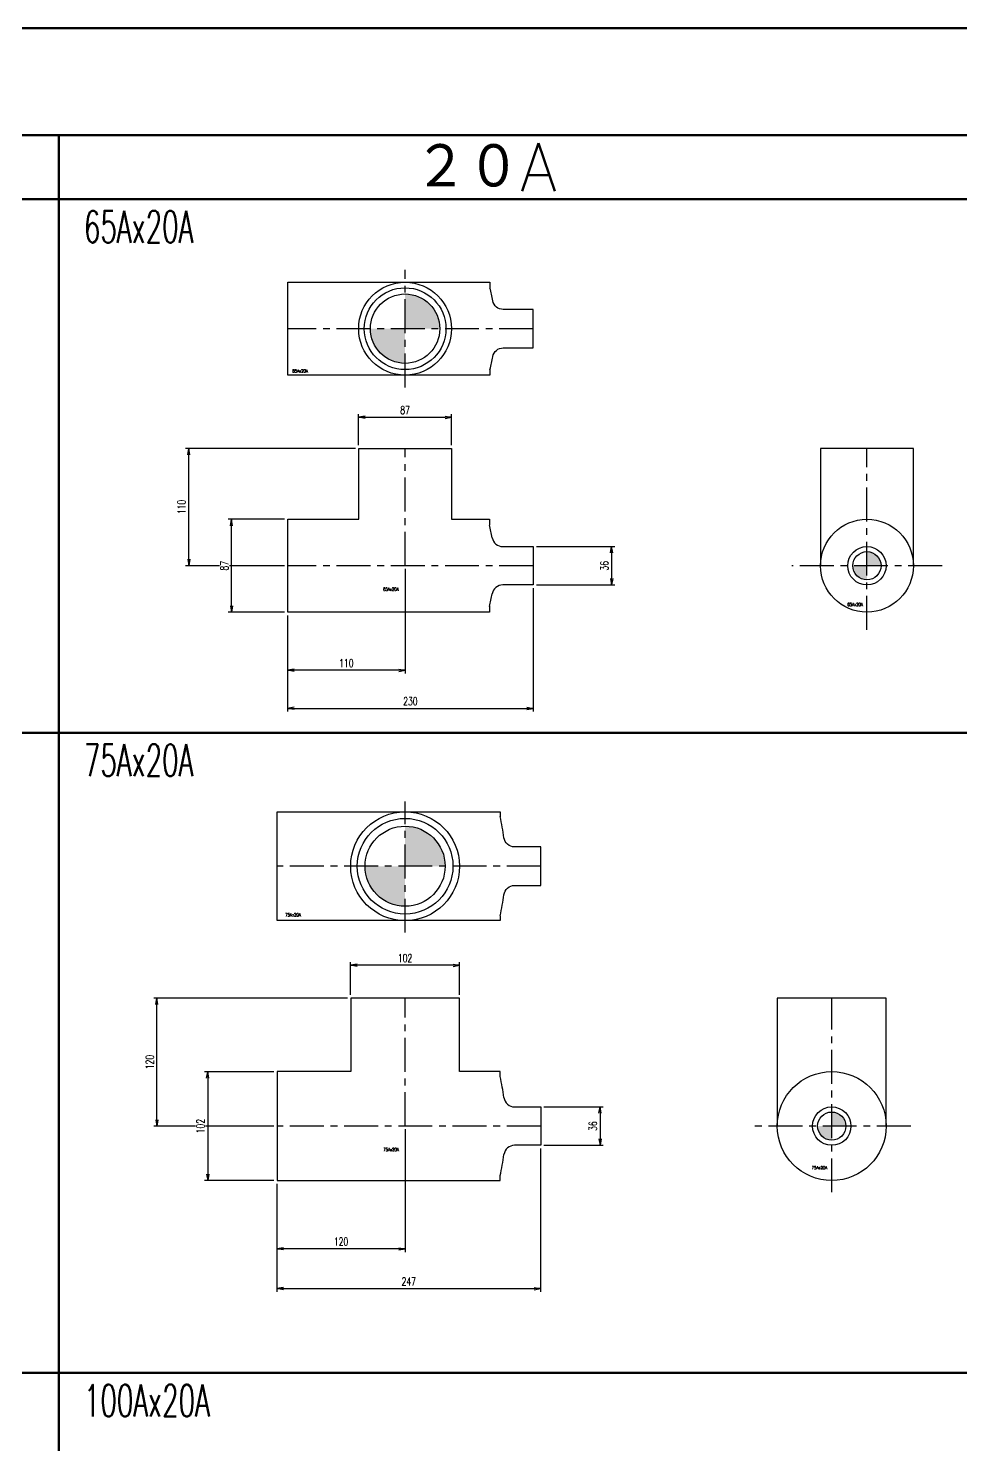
# Model space of a CAD drawing. Header units: millimetres. Extents: x 1711 to 90196, y -23291 to 8516.
# Drawn here: x 82467 to 83341, y 280 to 1608 of the extents above; entities that cross this region are included whole.
import ezdxf
from ezdxf.enums import TextEntityAlignment as Align

# ---------------------------------------------------------------- set-up
doc = ezdxf.new("R2010")
doc.units = ezdxf.units.MM
doc.header["$PDMODE"] = 35
doc.linetypes.add('CENTER', pattern=[50.8, 31.75, -6.35, 6.35, -6.35])
doc.layers.add('line', color=153, linetype='Continuous', lineweight=50)
for name, color, linetype in [('寸法', 2, 'Continuous'), ('配管-CVP', 4, 'Continuous'), ('＃配管（PVC)', 21, 'Continuous')]:
    doc.layers.add(name, color=color, linetype=linetype)
doc.styles.add('kpk', font='romans.shx', dxfattribs={"width": 0.7, "bigfont": 'extfont2.shx'})
doc.styles.get("Standard").update_dxf_attribs({"font": 'romans.shx', "bigfont": 'extfont.shx'})
doc.dimstyles.new('KPK-3', dxfattribs={"dimscale": 3, "dimtxt": 2.5, "dimasz": 2, "dimexe": 1, "dimexo": 1, "dimgap": 1, "dimtad": 3, "dimdec": 1, "dimdsep": 46, "dimtxsty": 'kpk', "dimblk": 'OPEN', "dimcen": 2.5, "dimclrd": 2, "dimclre": 2, "dimclrt": 4, "dimadec": 1, "dimazin": 2, "dimtfac": 1, "dimtdec": 1, "dimtmove": 0, "dimatfit": 2, "dimldrblk": 'OPEN', "dimfxl": 0, "dimlwd": -1, "dimlwe": -1, "dimarcsym": 0})

# ---------------------------------------------------------------- blocks, each defined once
blk = doc.blocks.new('_Open')
at = {"color": 0, "linetype": 'ByBlock', "lineweight": -2}
for p, q in [((-1, 0.17), (0, 0)), ((-1, -0.17), (0, 0)), ((0, 0), (-1, 0))]:
    blk.add_line(p, q, dxfattribs=at)
blk = doc.blocks.new('*D1871')
at = {"layer": 'Defpoints', "color": 0, "transparency": 16777216}
for p in [(82617.8, 1214), (82776.9, 1214), (82710.4, 1104)]:
    blk.add_point(p, dxfattribs=at)
at = {"layer": '寸法', "color": 2, "transparency": 16777216}
for p, q in [((82773.9, 1214), (82614.8, 1214)), ((82617.8, 1110), (82617.8, 1208)), ((82707.4, 1104), (82614.8, 1104))]:
    blk.add_line(p, q, dxfattribs=at)
at = {"layer": '寸法', "color": 2, "transparency": 16777216, "xscale": 6, "yscale": 6, "zscale": 6}
for p, rotation in [((82617.8, 1214), 90), ((82617.8, 1104), 270)]:
    blk.add_blockref('_Open', p, dxfattribs=dict(at, rotation=rotation))
at = {"layer": '寸法', "color": 4, "transparency": 16777216, "insert": (82611, 1159), "char_height": 7.5, "attachment_point": 5, "rotation": 90, "style": 'kpk', "bg_fill": 3, "box_fill_scale": 1.1, "bg_fill_color": 256, "bg_fill_true_color": 13158600, "bg_fill_transparency": 0}
blk.add_mtext('110', dxfattribs=at)
blk = doc.blocks.new('*D1872')
at = {"layer": 'Defpoints', "color": 0, "transparency": 16777216}
for p in [(82657.8, 1147.5), (82710.4, 1147.5), (82710.4, 1060.5)]:
    blk.add_point(p, dxfattribs=at)
at = {"layer": '寸法', "color": 2, "transparency": 16777216}
for p, q in [((82707.4, 1147.5), (82654.8, 1147.5)), ((82657.8, 1066.5), (82657.8, 1141.5)), ((82707.4, 1060.5), (82654.8, 1060.5))]:
    blk.add_line(p, q, dxfattribs=at)
at = {"layer": '寸法', "color": 2, "transparency": 16777216, "xscale": 6, "yscale": 6, "zscale": 6}
for p, rotation in [((82657.8, 1147.5), 90), ((82657.8, 1060.5), 270)]:
    blk.add_blockref('_Open', p, dxfattribs=dict(at, rotation=rotation))
at = {"layer": '寸法', "color": 4, "transparency": 16777216, "insert": (82651.1, 1104), "char_height": 7.5, "attachment_point": 5, "rotation": 90, "style": 'kpk', "bg_fill": 3, "box_fill_scale": 1.1, "bg_fill_color": 256, "bg_fill_true_color": 13158600, "bg_fill_transparency": 0}
blk.add_mtext('87', dxfattribs=at)
blk = doc.blocks.new('*D1873')
at = {"layer": 'Defpoints', "color": 0, "transparency": 16777216}
for p in [(82863.9, 1243.1), (82776.9, 1214), (82863.9, 1214)]:
    blk.add_point(p, dxfattribs=at)
at = {"layer": '寸法', "color": 2, "transparency": 16777216}
for p, q in [((82776.9, 1217), (82776.9, 1246.1)), ((82782.9, 1243.1), (82857.9, 1243.1)), ((82863.9, 1217), (82863.9, 1246.1))]:
    blk.add_line(p, q, dxfattribs=at)
at = {"layer": '寸法', "color": 2, "transparency": 16777216, "xscale": 6, "yscale": 6, "zscale": 6, "rotation": 180}
blk.add_blockref('_Open', (82776.9, 1243.1), dxfattribs=at)
at = {"layer": '寸法', "color": 2, "transparency": 16777216, "xscale": 6, "yscale": 6, "zscale": 6}
blk.add_blockref('_Open', (82863.9, 1243.1), dxfattribs=at)
at = {"layer": '寸法', "color": 4, "transparency": 16777216, "insert": (82820.4, 1249.9), "char_height": 7.5, "attachment_point": 5, "style": 'kpk', "bg_fill": 3, "box_fill_scale": 1.1, "bg_fill_color": 256, "bg_fill_true_color": 13158600, "bg_fill_transparency": 0}
blk.add_mtext('87', dxfattribs=at)
blk = doc.blocks.new('*D1874')
at = {"layer": 'Defpoints', "color": 0, "transparency": 16777216}
for p in [(82940.4, 1122), (82940.4, 1086), (83013.9, 1086)]:
    blk.add_point(p, dxfattribs=at)
at = {"layer": '寸法', "color": 2, "transparency": 16777216}
for p, q in [((82943.4, 1122), (83016.9, 1122)), ((83013.9, 1116), (83013.9, 1092)), ((82943.4, 1086), (83016.9, 1086))]:
    blk.add_line(p, q, dxfattribs=at)
at = {"layer": '寸法', "color": 2, "transparency": 16777216, "xscale": 6, "yscale": 6, "zscale": 6}
for p, rotation in [((83013.9, 1122), 90), ((83013.9, 1086), 270)]:
    blk.add_blockref('_Open', p, dxfattribs=dict(at, rotation=rotation))
at = {"layer": '寸法', "color": 4, "transparency": 16777216, "insert": (83007.1, 1104), "char_height": 7.5, "attachment_point": 5, "rotation": 90, "style": 'kpk', "bg_fill": 3, "box_fill_scale": 1.1, "bg_fill_color": 256, "bg_fill_true_color": 13158600, "bg_fill_transparency": 0}
blk.add_mtext('36', dxfattribs=at)
blk = doc.blocks.new('*D1875')
at = {"layer": 'Defpoints', "color": 0, "transparency": 16777216}
for p in [(82940.4, 1086), (82710.4, 1060.5), (82940.4, 970.3)]:
    blk.add_point(p, dxfattribs=at)
at = {"layer": '寸法', "color": 2, "transparency": 16777216}
for p, q in [((82940.4, 1083), (82940.4, 967.3)), ((82710.4, 1057.5), (82710.4, 967.3)), ((82716.4, 970.3), (82934.4, 970.3))]:
    blk.add_line(p, q, dxfattribs=at)
at = {"layer": '寸法', "color": 2, "transparency": 16777216, "xscale": 6, "yscale": 6, "zscale": 6, "rotation": 180}
blk.add_blockref('_Open', (82710.4, 970.3), dxfattribs=at)
at = {"layer": '寸法', "color": 2, "transparency": 16777216, "xscale": 6, "yscale": 6, "zscale": 6}
blk.add_blockref('_Open', (82940.4, 970.3), dxfattribs=at)
at = {"layer": '寸法', "color": 4, "transparency": 16777216, "insert": (82825.4, 977), "char_height": 7.5, "attachment_point": 5, "style": 'kpk', "bg_fill": 3, "box_fill_scale": 1.1, "bg_fill_color": 256, "bg_fill_true_color": 13158600, "bg_fill_transparency": 0}
blk.add_mtext('230', dxfattribs=at)
blk = doc.blocks.new('*D1876')
at = {"layer": 'Defpoints', "color": 0, "transparency": 16777216}
for p in [(82820.4, 1104), (82710.4, 1060.5), (82710.4, 1006)]:
    blk.add_point(p, dxfattribs=at)
at = {"layer": '寸法', "color": 2, "transparency": 16777216}
for p, q in [((82820.4, 1101), (82820.4, 1003)), ((82710.4, 1057.5), (82710.4, 1003)), ((82814.4, 1006), (82716.4, 1006))]:
    blk.add_line(p, q, dxfattribs=at)
at = {"layer": '寸法', "color": 2, "transparency": 16777216, "xscale": 6, "yscale": 6, "zscale": 6, "rotation": 180}
blk.add_blockref('_Open', (82710.4, 1006), dxfattribs=at)
at = {"layer": '寸法', "color": 2, "transparency": 16777216, "xscale": 6, "yscale": 6, "zscale": 6}
blk.add_blockref('_Open', (82820.4, 1006), dxfattribs=at)
at = {"layer": '寸法', "color": 4, "transparency": 16777216, "insert": (82765.4, 1012.7), "char_height": 7.5, "attachment_point": 5, "style": 'kpk', "bg_fill": 3, "box_fill_scale": 1.1, "bg_fill_color": 256, "bg_fill_true_color": 13158600, "bg_fill_transparency": 0}
blk.add_mtext('110', dxfattribs=at)
blk = doc.blocks.new('*D1901')
at = {"layer": 'Defpoints', "color": 0, "transparency": 16777216}
for p in [(82587.9, 698.9), (82769.4, 698.9), (82700.4, 578.9)]:
    blk.add_point(p, dxfattribs=at)
at = {"layer": '寸法', "color": 2, "transparency": 16777216}
for p, q in [((82766.4, 698.9), (82584.9, 698.9)), ((82587.9, 584.9), (82587.9, 692.9)), ((82697.4, 578.9), (82584.9, 578.9))]:
    blk.add_line(p, q, dxfattribs=at)
at = {"layer": '寸法', "color": 2, "transparency": 16777216, "xscale": 6, "yscale": 6, "zscale": 6}
for p, rotation in [((82587.9, 698.9), 90), ((82587.9, 578.9), 270)]:
    blk.add_blockref('_Open', p, dxfattribs=dict(at, rotation=rotation))
at = {"layer": '寸法', "color": 4, "transparency": 16777216, "insert": (82581.2, 638.9), "char_height": 7.5, "attachment_point": 5, "rotation": 90, "style": 'kpk', "bg_fill": 3, "box_fill_scale": 1.1, "bg_fill_color": 256, "bg_fill_true_color": 13158600, "bg_fill_transparency": 0}
blk.add_mtext('120', dxfattribs=at)
blk = doc.blocks.new('*D1902')
at = {"layer": 'Defpoints', "color": 0, "transparency": 16777216}
for p in [(82700.4, 629.9), (82635.5, 527.9), (82700.4, 527.9)]:
    blk.add_point(p, dxfattribs=at)
at = {"layer": '寸法', "color": 2, "transparency": 16777216}
for p, q in [((82697.4, 629.9), (82632.5, 629.9)), ((82635.5, 623.9), (82635.5, 533.9)), ((82697.4, 527.9), (82632.5, 527.9))]:
    blk.add_line(p, q, dxfattribs=at)
at = {"layer": '寸法', "color": 2, "transparency": 16777216, "xscale": 6, "yscale": 6, "zscale": 6}
for p, rotation in [((82635.5, 629.9), 90), ((82635.5, 527.9), 270)]:
    blk.add_blockref('_Open', p, dxfattribs=dict(at, rotation=rotation))
at = {"layer": '寸法', "color": 4, "transparency": 16777216, "insert": (82628.7, 578.9), "char_height": 7.5, "attachment_point": 5, "rotation": 90, "style": 'kpk', "bg_fill": 3, "box_fill_scale": 1.1, "bg_fill_color": 256, "bg_fill_true_color": 13158600, "bg_fill_transparency": 0}
blk.add_mtext('102', dxfattribs=at)
blk = doc.blocks.new('*D1903')
at = {"layer": 'Defpoints', "color": 0, "transparency": 16777216}
for p in [(82820.4, 578.9), (82700.4, 527.9), (82700.4, 463.9)]:
    blk.add_point(p, dxfattribs=at)
at = {"layer": '寸法', "color": 2, "transparency": 16777216}
for p, q in [((82820.4, 575.9), (82820.4, 460.9)), ((82700.4, 524.9), (82700.4, 460.9)), ((82814.4, 463.9), (82706.4, 463.9))]:
    blk.add_line(p, q, dxfattribs=at)
at = {"layer": '寸法', "color": 2, "transparency": 16777216, "xscale": 6, "yscale": 6, "zscale": 6, "rotation": 180}
blk.add_blockref('_Open', (82700.4, 463.9), dxfattribs=at)
at = {"layer": '寸法', "color": 2, "transparency": 16777216, "xscale": 6, "yscale": 6, "zscale": 6}
blk.add_blockref('_Open', (82820.4, 463.9), dxfattribs=at)
at = {"layer": '寸法', "color": 4, "transparency": 16777216, "insert": (82760.4, 470.7), "char_height": 7.5, "attachment_point": 5, "style": 'kpk', "bg_fill": 3, "box_fill_scale": 1.1, "bg_fill_color": 256, "bg_fill_true_color": 13158600, "bg_fill_transparency": 0}
blk.add_mtext('120', dxfattribs=at)
blk = doc.blocks.new('*D1904')
at = {"layer": 'Defpoints', "color": 0, "transparency": 16777216}
for p in [(82947.4, 560.9), (82700.4, 527.9), (82947.4, 426.6)]:
    blk.add_point(p, dxfattribs=at)
at = {"layer": '寸法', "color": 2, "transparency": 16777216}
for p, q in [((82947.4, 557.9), (82947.4, 423.6)), ((82700.4, 524.9), (82700.4, 423.6)), ((82706.4, 426.6), (82941.4, 426.6))]:
    blk.add_line(p, q, dxfattribs=at)
at = {"layer": '寸法', "color": 2, "transparency": 16777216, "xscale": 6, "yscale": 6, "zscale": 6, "rotation": 180}
blk.add_blockref('_Open', (82700.4, 426.6), dxfattribs=at)
at = {"layer": '寸法', "color": 2, "transparency": 16777216, "xscale": 6, "yscale": 6, "zscale": 6}
blk.add_blockref('_Open', (82947.4, 426.6), dxfattribs=at)
at = {"layer": '寸法', "color": 4, "transparency": 16777216, "insert": (82823.9, 433.4), "char_height": 7.5, "attachment_point": 5, "style": 'kpk', "bg_fill": 3, "box_fill_scale": 1.1, "bg_fill_color": 256, "bg_fill_true_color": 13158600, "bg_fill_transparency": 0}
blk.add_mtext('247', dxfattribs=at)
blk = doc.blocks.new('*D1905')
at = {"layer": 'Defpoints', "color": 0, "transparency": 16777216}
for p in [(82947.4, 596.9), (82947.4, 560.9), (83003.1, 560.9)]:
    blk.add_point(p, dxfattribs=at)
at = {"layer": '寸法', "color": 2, "transparency": 16777216}
for p, q in [((82950.4, 596.9), (83006.1, 596.9)), ((83003.1, 590.9), (83003.1, 566.9)), ((82950.4, 560.9), (83006.1, 560.9))]:
    blk.add_line(p, q, dxfattribs=at)
at = {"layer": '寸法', "color": 2, "transparency": 16777216, "xscale": 6, "yscale": 6, "zscale": 6}
for p, rotation in [((83003.1, 596.9), 90), ((83003.1, 560.9), 270)]:
    blk.add_blockref('_Open', p, dxfattribs=dict(at, rotation=rotation))
at = {"layer": '寸法', "color": 4, "transparency": 16777216, "insert": (82996.4, 578.9), "char_height": 7.5, "attachment_point": 5, "rotation": 90, "style": 'kpk', "bg_fill": 3, "box_fill_scale": 1.1, "bg_fill_color": 256, "bg_fill_true_color": 13158600, "bg_fill_transparency": 0}
blk.add_mtext('36', dxfattribs=at)
blk = doc.blocks.new('*D1906')
at = {"layer": 'Defpoints', "color": 0, "transparency": 16777216}
for p in [(82769.4, 729.6), (82769.4, 698.9), (82871.4, 698.9)]:
    blk.add_point(p, dxfattribs=at)
at = {"layer": '寸法', "color": 2, "transparency": 16777216}
for p, q in [((82769.4, 701.9), (82769.4, 732.6)), ((82871.4, 701.9), (82871.4, 732.6)), ((82865.4, 729.6), (82775.4, 729.6))]:
    blk.add_line(p, q, dxfattribs=at)
at = {"layer": '寸法', "color": 2, "transparency": 16777216, "xscale": 6, "yscale": 6, "zscale": 6, "rotation": 180}
blk.add_blockref('_Open', (82769.4, 729.6), dxfattribs=at)
at = {"layer": '寸法', "color": 2, "transparency": 16777216, "xscale": 6, "yscale": 6, "zscale": 6}
blk.add_blockref('_Open', (82871.4, 729.6), dxfattribs=at)
at = {"layer": '寸法', "color": 4, "transparency": 16777216, "insert": (82820.4, 736.3), "char_height": 7.5, "attachment_point": 5, "style": 'kpk', "bg_fill": 3, "box_fill_scale": 1.1, "bg_fill_color": 256, "bg_fill_true_color": 13158600, "bg_fill_transparency": 0}
blk.add_mtext('102', dxfattribs=at)
blk = doc.blocks.new('A$C8e9c73af')
at = {"layer": 'line'}
for points in [[(15520, -5360), (16620, -5360), (17720, -5360), (17720, 0), (8860, 0), (8860, -5360), (7760, -5360), (6660, -5360)], [(10020, -5360), (8920, -5360), (8860, -5360), (8860, 0), (8920, -160), (8860, -160), (8920, -160), (10020, -160), (11120, -160), (12220, -160), (13320, -160), (14420, -160), (15520, -160), (16620, -160), (17720, -160)], [(8920, -100), (10020, -100), (11120, -100)], [(10020, -100), (10020, -5360), (11120, -5360), (12220, -5360), (13320, -5360), (14420, -5360), (15520, -5360), (15520, -100)], [(0, -660), (60, -660), (1160, -660), (2260, -660), (3360, -660), (4460, -660), (5560, -660), (6660, -660), (7760, -660), (8860, -660), (8920, -660), (10020, -660), (11120, -660), (12220, -660), (13320, -660), (14420, -660), (15520, -660), (16620, -660), (17720, -660)], [(0, -1260), (60, -1260), (1160, -1260), (2260, -1260), (3360, -1260), (4460, -1260), (5560, -1260), (6660, -1260), (7760, -1260), (8860, -1260), (8920, -1260), (10020, -1260), (11120, -1260), (12220, -1260), (13320, -1260), (14420, -1260), (15520, -1260), (16620, -1260), (17720, -1260)]]:
    blk.add_lwpolyline(points, dxfattribs=at)
for s, insert, char_height, attachment_point in [('２０A', (10420, -130), 45, 5), ('{\\W0.6;65Ax20A}', (10043.6, -185.9), 30, 4), ('{\\W0.6;75Ax20A}', (10043.6, -685.9), 30, 4), ('{\\W0.6;100Ax20A}', (10043.6, -1285.9), 30, 4)]:
    blk.add_mtext(s, dxfattribs=dict(at, insert=insert, char_height=char_height, attachment_point=attachment_point))
blk = doc.blocks.new('65Ax20A-TS_BT『L型』-上面')
at = {"layer": '＃配管（PVC)', "linetype": 'ByBlock'}
h = blk.add_hatch(color=252, dxfattribs=at)
h.dxf.hatch_style = 1
h.paths.add_polyline_path([(32.5, 0, 0.414214), (0, 32.5), (0, 0)])
h.paths.add_polyline_path([(0, 0), (-32.5, 0, 0.414214), (0, -32.5)])
at = {"layer": '＃配管（PVC)', "color": 2, "linetype": 'CENTER'}
for p, q in [((0, -55), (0, 55)), ((120, 0), (-110, 0))]:
    blk.add_line(p, q, dxfattribs=at)
at = {"layer": '＃配管（PVC)', "color": 0, "linetype": 'ByBlock'}
blk.add_lwpolyline([(79.5, -38), (79.5, -43.5), (-110, -43.5), (-110, 43.5), (79.5, 43.5), (79.5, 38)], dxfattribs=at)
blk.add_lwpolyline([(82.1, -26.2, -0.363582), (92, -18), (120, -18), (120, 18), (92, 18, -0.363582), (82.1, 26.2)], format="xyb", dxfattribs=at)
for radius in [43.5, 38.3, 32.5]:
    blk.add_circle((0, 0), radius, dxfattribs=at)
for start, end in [(10.0787, 14.7143), (345.2857, 349.9213)]:
    blk.add_arc((-65.6, 0), 150, start, end, dxfattribs=at)
at = {"layer": '＃配管（PVC)', "color": 6, "style": 'kpk', "width": 0.7}
blk.add_text('65Ax20A', height=3, dxfattribs=at).set_placement((-98.3, -38.1), align=Align.TOP_CENTER)
blk = doc.blocks.new('65Ax20A-TS_BT『L型』-正面')
at = {"layer": '＃配管（PVC)', "color": 2, "linetype": 'CENTER'}
for p, q in [((0, 0), (0, 110)), ((120, 0), (-110, 0))]:
    blk.add_line(p, q, dxfattribs=at)
at = {"layer": '＃配管（PVC)', "color": 0, "linetype": 'ByBlock'}
blk.add_lwpolyline([(79, -38), (79, -43.5), (-110, -43.5), (-110, 43.5), (-43.5, 43.5), (-43.5, 110), (43.5, 110), (43.5, 43.5), (79, 43.5), (79, 38)], dxfattribs=at)
blk.add_lwpolyline([(81.6, 26.3, 0.363582), (91.5, 18), (120, 18), (120, -18), (91.5, -18, 0.363582), (81.6, -26.2)], format="xyb", dxfattribs=at)
for start, end in [(10.0787, 14.7143), (345.2857, 349.9213)]:
    blk.add_arc((-66.1, 0), 150, start, end, dxfattribs=at)
at = {"layer": '＃配管（PVC)', "color": 6, "style": 'kpk', "width": 0.7}
blk.add_text('65Ax20A', height=3, dxfattribs=at).set_placement((-13.3, -20.5), align=Align.TOP_CENTER)
blk = doc.blocks.new('65Ax20A-TS_BT『L型』-側面')
at = {"layer": '＃配管（PVC)', "linetype": 'ByBlock'}
h = blk.add_hatch(color=252, dxfattribs=at)
h.dxf.hatch_style = 1
h.paths.add_polyline_path([(13.2, 0, 0.414214), (0, 13.2), (0, 0)])
h.paths.add_polyline_path([(0, 0), (-13.2, 0, 0.414214), (0, -13.2)])
at = {"layer": '＃配管（PVC)', "color": 2, "linetype": 'CENTER'}
for p, q in [((0, -60), (0, 110)), ((70.5, 0), (-70.5, 0))]:
    blk.add_line(p, q, dxfattribs=at)
at = {"layer": '＃配管（PVC)', "color": 0, "linetype": 'ByBlock'}
blk.add_lwpolyline([(43.5, 0), (43.5, 110), (-43.5, 110), (-43.5, 0)], dxfattribs=at)
for radius in [43.5, 18, 13.2]:
    blk.add_circle((0, 0), radius, dxfattribs=at)
at = {"layer": '＃配管（PVC)', "color": 6, "style": 'kpk', "width": 0.7}
blk.add_text('65Ax20A', height=3, dxfattribs=at).set_placement((-11, -34.8), align=Align.TOP_CENTER)
blk = doc.blocks.new('75Ax20A-TS_BT『L型』-上面')
at = {"layer": '＃配管（PVC)', "linetype": 'ByBlock'}
h = blk.add_hatch(color=252, dxfattribs=at)
h.dxf.hatch_style = 1
h.paths.add_polyline_path([(37.5, 0, 0.414214), (0, 37.5), (0, 0)])
h.paths.add_polyline_path([(0, 0), (-37.5, 0, 0.414214), (0, -37.5)])
at = {"layer": '＃配管（PVC)', "color": 2, "linetype": 'CENTER'}
for p, q in [((0, -62.2), (0, 60.7)), ((127, 0), (-120, 0))]:
    blk.add_line(p, q, dxfattribs=at)
at = {"layer": '＃配管（PVC)', "color": 0, "linetype": 'ByBlock'}
blk.add_lwpolyline([(89, -46.4), (89, -51), (-120, -51), (-120, 51), (89, 51), (89, 46.4)], dxfattribs=at)
blk.add_lwpolyline([(92.6, -26.7, -0.375325), (102.5, -18), (127, -18), (127, 18), (102.5, 18, -0.375325), (92.6, 26.7)], format="xyb", dxfattribs=at)
for radius in [51, 44.8, 37.5]:
    blk.add_circle((0, 0), radius, dxfattribs=at)
for centre, start, end in [((-124.5, -2.7), 7.7106, 12.9598), ((-124.5, 2.7), 347.0402, 352.2894)]:
    blk.add_arc(centre, 219.1, start, end, dxfattribs=at)
at = {"layer": '＃配管（PVC)', "color": 6, "style": 'kpk', "width": 0.7}
blk.add_text('75Ax20A', height=3, dxfattribs=at).set_placement((-105, -44), align=Align.TOP_CENTER)
blk = doc.blocks.new('75Ax20A-TS_BT『L型』-正面')
at = {"layer": '＃配管（PVC)', "color": 2, "linetype": 'CENTER'}
for p, q in [((0, 0), (0, 120)), ((127, 0), (-120, 0))]:
    blk.add_line(p, q, dxfattribs=at)
at = {"layer": '＃配管（PVC)', "color": 0, "linetype": 'ByBlock'}
blk.add_lwpolyline([(89, 46.4), (89, 51), (51, 51), (51, 120), (-51, 120), (-51, 51), (-120, 51), (-120, -51), (89, -51), (89, -46.4)], dxfattribs=at)
blk.add_lwpolyline([(92.6, 26.7, 0.375325), (102.5, 18), (127, 18), (127, -18), (102.5, -18, 0.375325), (92.6, -26.7)], format="xyb", dxfattribs=at)
for centre, start, end in [((-124.5, -2.7), 7.7106, 12.9598), ((-124.5, 2.7), 347.0402, 352.2894)]:
    blk.add_arc(centre, 219.1, start, end, dxfattribs=at)
at = {"layer": '＃配管（PVC)', "color": 6, "style": 'kpk', "width": 0.7}
blk.add_text('75Ax20A', height=3, dxfattribs=at).set_placement((-13.1, -20.5), align=Align.TOP_CENTER)
blk = doc.blocks.new('75Ax20A-TS_BT『L型』-側面')
at = {"layer": '＃配管（PVC)', "linetype": 'ByBlock'}
h = blk.add_hatch(color=252, dxfattribs=at)
h.dxf.hatch_style = 1
h.paths.add_polyline_path([(13.2, 0, 0.414214), (0, 13.2), (0, 0)])
h.paths.add_polyline_path([(0, 0), (-13.2, 0, 0.414214), (0, -13.2)])
at = {"layer": '＃配管（PVC)', "color": 2, "linetype": 'CENTER'}
for p, q in [((0, -62), (0, 120)), ((74.1, 0), (-74.1, 0))]:
    blk.add_line(p, q, dxfattribs=at)
at = {"layer": '＃配管（PVC)', "color": 0, "linetype": 'ByBlock'}
blk.add_lwpolyline([(51, 0), (51, 120), (-51, 120), (-51, 0)], dxfattribs=at)
for radius in [51, 18, 13.2]:
    blk.add_circle((0, 0), radius, dxfattribs=at)
at = {"layer": '＃配管（PVC)', "color": 6, "style": 'kpk', "width": 0.7}
blk.add_text('75Ax20A', height=3, dxfattribs=at).set_placement((-11.5, -37.5), align=Align.TOP_CENTER)

msp = doc.modelspace()

# ---------------------------------------------------------------- block references
at = {"layer": '配管-CVP', "linetype": 'ByBlock'}
for name, p in [('65Ax20A-TS_BT『L型』-上面', (82820.4333, 1326.1235)), ('65Ax20A-TS_BT『L型』-側面', (83253.0933, 1103.9897)), ('75Ax20A-TS_BT『L型』-上面', (82820.4333, 822.4524)), ('75Ax20A-TS_BT『L型』-側面', (83220.1418, 578.9206))]:
    msp.add_blockref(name, p, dxfattribs=at)

# ---------------------------------------------------------------- dimensions: what is measured, and where the dimension line sits
at = {"layer": '寸法'}
for base, p1, p2, picture, middle in [((82617.7512, 1213.9897), (82710.4333, 1103.9897), (82776.9333, 1213.9897), '*D1871', (82611.0012, 1158.9897)), ((83013.8551, 1085.9897), (82940.4333, 1121.9897), (82940.4333, 1085.9897), '*D1874', (83007.1051, 1103.9897)), ((82587.9275, 698.9206), (82700.4333, 578.9206), (82769.4333, 698.9206), '*D1901', (82581.1775, 638.9206))]:
    dim = msp.add_linear_dim(base=base, p1=p1, p2=p2, angle=90, dimstyle='KPK-3', dxfattribs=at)
    dim.commit()
    dim.dimension.update_dxf_attribs({"geometry": picture, "text_midpoint": middle})

# ---------------------------------------------------------------- next in the draw order: dimensions: what is measured, and where the dimension line sits
for base, p1, p2, picture, middle in [((82863.9333, 1243.1457), (82776.9333, 1213.9897), (82863.9333, 1213.9897), '*D1873', (82820.4333, 1249.8957)), ((82769.4333, 729.5626), (82871.4333, 698.9206), (82769.4333, 698.9206), '*D1906', (82820.4333, 736.3126))]:
    dim = msp.add_linear_dim(base=base, p1=p1, p2=p2, dimstyle='KPK-3', dxfattribs=at)
    dim.commit()
    dim.dimension.update_dxf_attribs({"geometry": picture, "text_midpoint": middle})
for base, p1, p2, picture, middle in [((82657.8179, 1147.4897), (82710.4333, 1060.4897), (82710.4333, 1147.4897), '*D1872', (82651.0679, 1103.9897)), ((82635.4627, 527.9206), (82700.4333, 629.9206), (82700.4333, 527.9206), '*D1902', (82628.7127, 578.9206))]:
    dim = msp.add_linear_dim(base=base, p1=p1, p2=p2, angle=90, dimstyle='KPK-3', dxfattribs=at)
    dim.commit()
    dim.dimension.update_dxf_attribs({"geometry": picture, "text_midpoint": middle})

# ---------------------------------------------------------------- next in the draw order: dimensions: what is measured, and where the dimension line sits
for base, p1, p2, picture, middle in [((82940.4333, 970.2951), (82710.4333, 1060.4897), (82940.4333, 1085.9897), '*D1875', (82825.4333, 977.0451)), ((82700.4333, 463.9294), (82820.4333, 578.9206), (82700.4333, 527.9206), '*D1903', (82760.4333, 470.6794))]:
    dim = msp.add_linear_dim(base=base, p1=p1, p2=p2, dimstyle='KPK-3', dxfattribs=at)
    dim.commit()
    dim.dimension.update_dxf_attribs({"geometry": picture, "text_midpoint": middle})

# ---------------------------------------------------------------- next in the draw order: dimensions: what is measured, and where the dimension line sits
for base, p1, p2, picture, middle in [((82710.4333, 1005.9767), (82820.4333, 1103.9897), (82710.4333, 1060.4897), '*D1876', (82765.4333, 1012.7267)), ((82947.4333, 426.6066), (82700.4333, 527.9206), (82947.4333, 560.9206), '*D1904', (82823.9333, 433.3566))]:
    dim = msp.add_linear_dim(base=base, p1=p1, p2=p2, dimstyle='KPK-3', dxfattribs=at)
    dim.commit()
    dim.dimension.update_dxf_attribs({"geometry": picture, "text_midpoint": middle})

# ---------------------------------------------------------------- next in the draw order: block references
at = {"layer": '配管-CVP', "linetype": 'ByBlock'}
msp.add_blockref('65Ax20A-TS_BT『L型』-正面', (82820.4333, 1103.9897), dxfattribs=at)

# ---------------------------------------------------------------- next in the draw order: dimensions: what is measured, and where the dimension line sits
at = {"layer": '寸法'}
dim = msp.add_linear_dim(base=(83003.1383, 560.9206), p1=(82947.4333, 596.9206), p2=(82947.4333, 560.9206), angle=90, dimstyle='KPK-3', dxfattribs=at)
dim.commit()
dim.dimension.update_dxf_attribs({"geometry": '*D1905', "text_midpoint": (82996.3883, 578.9206)})

# ---------------------------------------------------------------- next in the draw order: block references
at = {"layer": 'line'}
msp.add_blockref('A$C8e9c73af', (72475.9035, 1607.5677), dxfattribs=at)
at = {"layer": '配管-CVP', "linetype": 'ByBlock'}
msp.add_blockref('75Ax20A-TS_BT『L型』-正面', (82820.4333, 578.9206), dxfattribs=at)

doc.saveas('drawing.dxf')
